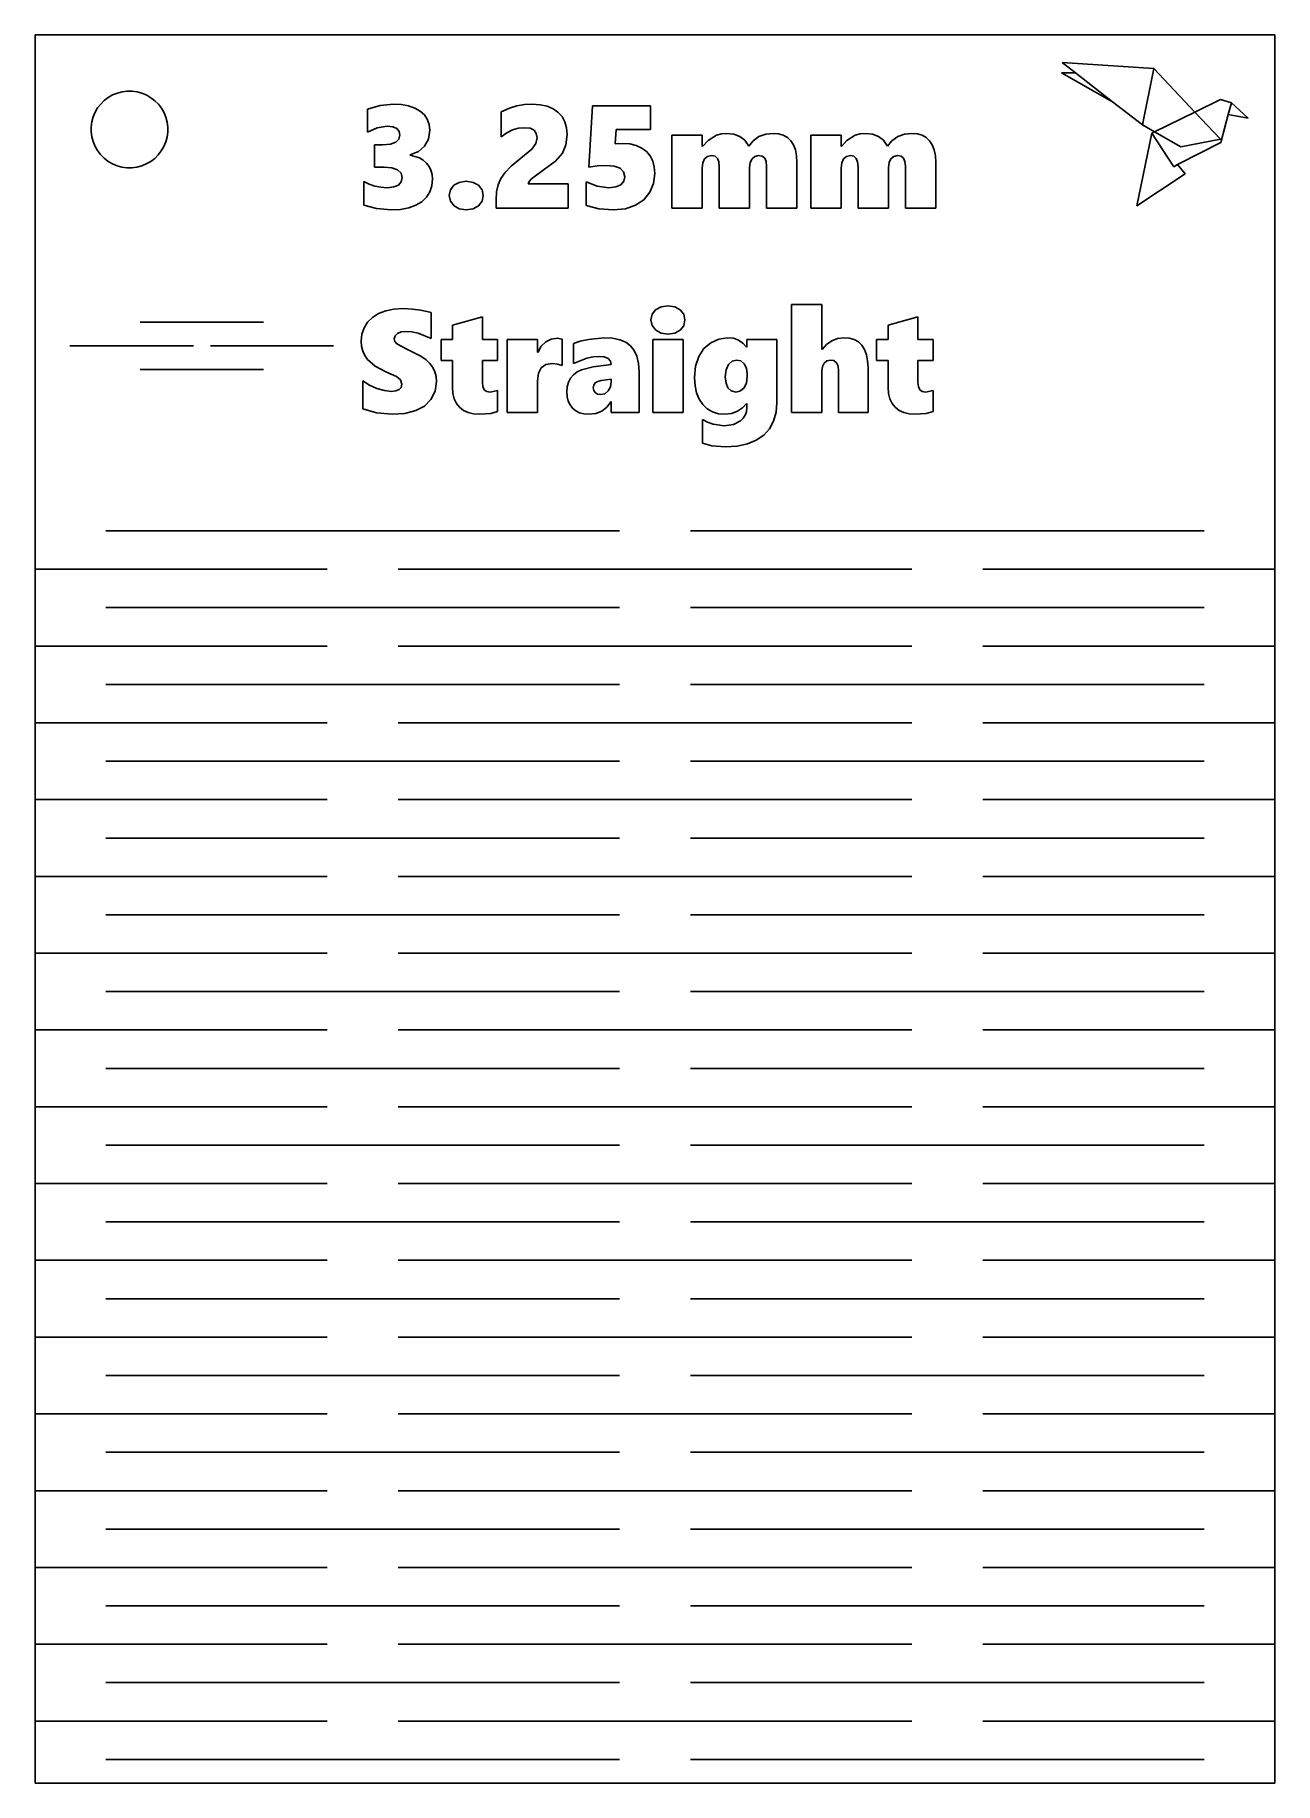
# Model space of a CAD drawing. Extents: x -52 to 52, y -74 to 74.
import ezdxf

# ---------------------------------------------------------------- set-up
doc = ezdxf.new("R2010")
doc.units = 0
doc.header["$MEASUREMENT"] = 0
doc.layers.get('0').update_dxf_attribs({"linetype": 'CONTINUOUS'})

msp = doc.modelspace()

# ---------------------------------------------------------------- linework, layer by layer
for p, q in [((-52.47, 73.99), (52.47, 73.99)), ((-52.47, 73.99), (-52.45, 28.76)), ((52.47, 73.99), (52.47, 28.76)), ((42.23, 71.14), (34.45, 71.65)), ((34.45, 71.65), (35.58, 70.77)), ((42.23, 71.14), (41.26, 66.38)), ((45.68, 67.46), (42.23, 71.14)), ((34.39, 70.77), (38.73, 68.34)), ((35.58, 70.77), (34.39, 70.77)), ((35.58, 70.77), (38.73, 68.34)), ((-46.91, 68.14), (-47.17, 67.81)), ((-46.61, 68.44), (-46.91, 68.14)), ((-46.27, 68.7), (-46.61, 68.44)), ((-45.9, 68.91), (-46.27, 68.7)), ((-45.5, 69.07), (-45.9, 68.91)), ((-45.09, 69.18), (-45.5, 69.07)), ((-44.67, 69.23), (-45.09, 69.18)), ((-44.25, 69.23), (-44.67, 69.23)), ((-43.83, 69.17), (-44.25, 69.23)), ((-43.42, 69.06), (-43.83, 69.17)), ((-43.02, 68.9), (-43.42, 69.06)), ((-42.66, 68.68), (-43.02, 68.9)), ((-42.32, 68.42), (-42.66, 68.68)), ((-42.02, 68.12), (-42.32, 68.42)), ((-41.76, 67.78), (-42.02, 68.12)), ((-23.26, 68.02), (-22.13, 68.13)), ((-22.13, 68.13), (-21.45, 68.1)), ((-21.45, 68.1), (-20.85, 67.99)), ((-11.68, 67.98), (-11.04, 68.09)), ((-11.04, 68.09), (-10.39, 68.12)), ((-10.39, 68.12), (-9.73, 68.08)), ((-9.73, 68.08), (-9.14, 67.95)), ((38.73, 68.34), (41.26, 66.38)), ((47.86, 68.54), (45.68, 67.46)), ((48.78, 68.24), (47.86, 68.54)), ((48.78, 68.24), (48.5, 67.25)), ((50.2, 66.94), (48.78, 68.24)), ((-47.66, 66.64), (-47.72, 66.22)), ((-47.55, 67.05), (-47.66, 66.64)), ((-47.38, 67.44), (-47.55, 67.05)), ((-47.17, 67.81), (-47.38, 67.44)), ((-41.55, 67.41), (-41.76, 67.78)), ((-41.39, 67.02), (-41.55, 67.41)), ((-41.28, 66.61), (-41.39, 67.02)), ((-41.23, 66.19), (-41.28, 66.61)), ((-24.34, 67.7), (-23.26, 68.02)), ((-24.34, 65.77), (-24.34, 67.7)), ((-20.85, 67.99), (-20.32, 67.8)), ((-20.32, 67.8), (-19.88, 67.55)), ((-19.88, 67.55), (-19.52, 67.23)), ((-19.52, 67.23), (-19.27, 66.85)), ((-19.27, 66.85), (-19.11, 66.41)), ((-13.02, 67.48), (-12.32, 67.79)), ((-13.02, 65.37), (-13.02, 67.48)), ((-12.32, 67.79), (-11.68, 67.98)), ((-9.14, 67.95), (-8.63, 67.74)), ((-8.63, 67.74), (-8.21, 67.45)), ((-8.21, 67.45), (-7.87, 67.08)), ((-7.87, 67.08), (-7.63, 66.64)), ((-7.63, 66.64), (-7.48, 66.14)), ((-5.61, 62.79), (-5.28, 67.99)), ((-5.28, 67.99), (-0.39, 67.99)), ((-0.39, 67.99), (-0.39, 65.98)), ((45.68, 67.46), (42.28, 65.79)), ((47.85, 65.16), (45.68, 67.46)), ((47.88, 64.88), (48.5, 67.25)), ((48.5, 67.25), (50.2, 66.94)), ((-47.72, 66.22), (-47.72, 65.79)), ((-47.72, 65.79), (-47.66, 65.37)), ((-47.66, 65.37), (-47.56, 64.96)), ((-41.4, 64.93), (-41.29, 65.34)), ((-41.29, 65.34), (-41.23, 65.76)), ((-41.23, 65.76), (-41.23, 66.19)), ((-23.5, 66.13), (-24.34, 65.77)), ((-22.66, 66.26), (-23.5, 66.13)), ((-22.19, 66.21), (-22.66, 66.26)), ((-21.85, 66.06), (-22.19, 66.21)), ((-21.94, 64.92), (-21.68, 65.18)), ((-21.66, 65.82), (-21.85, 66.06)), ((-21.68, 65.18), (-21.59, 65.51)), ((-21.59, 65.51), (-21.66, 65.82)), ((-19.17, 65.18), (-19.5, 64.57)), ((-19.06, 65.92), (-19.17, 65.18)), ((-19.11, 66.41), (-19.06, 65.92)), ((-12.54, 65.71), (-13.02, 65.37)), ((-12.05, 65.95), (-12.54, 65.71)), ((-11.54, 66.09), (-12.05, 65.95)), ((-11.02, 66.14), (-11.54, 66.09)), ((-10.57, 66.09), (-11.02, 66.14)), ((-10.24, 65.92), (-10.57, 66.09)), ((-10.05, 65.66), (-10.24, 65.92)), ((-10.09, 64.79), (-9.98, 65.28)), ((-9.98, 65.28), (-10.05, 65.66)), ((-7.44, 65.56), (-7.54, 64.7)), ((-7.48, 66.14), (-7.44, 65.56)), ((-3.29, 65.98), (-3.37, 64.77)), ((-0.39, 65.98), (-3.29, 65.98)), ((1.43, 59.33), (1.43, 65.51)), ((1.43, 65.51), (4, 65.51)), ((4, 65.51), (4, 64.54)), ((4.49, 65.06), (5.2, 65.5)), ((5.2, 65.5), (5.62, 65.62)), ((5.62, 65.62), (6.07, 65.66)), ((6.07, 65.66), (6.67, 65.6)), ((6.67, 65.6), (7.18, 65.4)), ((7.18, 65.4), (7.59, 65.07)), ((8.31, 65.04), (8.8, 65.38)), ((8.8, 65.38), (9.37, 65.59)), ((9.37, 65.59), (10, 65.66)), ((10, 65.66), (10.46, 65.62)), ((10.46, 65.62), (10.86, 65.51)), ((10.86, 65.51), (11.21, 65.31)), ((11.21, 65.31), (11.49, 65.03)), ((13.18, 59.33), (13.18, 65.51)), ((13.18, 65.51), (15.75, 65.51)), ((15.75, 65.51), (15.75, 64.54)), ((16.24, 65.06), (16.95, 65.5)), ((16.95, 65.5), (17.37, 65.62)), ((17.37, 65.62), (17.81, 65.66)), ((17.81, 65.66), (18.42, 65.6)), ((18.42, 65.6), (18.92, 65.4)), ((18.92, 65.4), (19.33, 65.07)), ((20.05, 65.04), (20.54, 65.38)), ((20.54, 65.38), (21.12, 65.59)), ((21.12, 65.59), (21.75, 65.66)), ((21.75, 65.66), (22.21, 65.62)), ((22.21, 65.62), (22.61, 65.51)), ((22.61, 65.51), (22.95, 65.31)), ((22.95, 65.31), (23.24, 65.03)), ((42.05, 65.67), (40.78, 59.52)), ((41.26, 66.38), (42.28, 65.79)), ((42.28, 65.79), (42.05, 65.67)), ((42.05, 65.67), (43.92, 62.84)), ((42.28, 65.79), (44.49, 64.52)), ((44.49, 64.52), (47.85, 65.16)), ((-47.56, 64.96), (-47.39, 64.56)), ((-47.39, 64.56), (-47.18, 64.2)), ((-47.18, 64.2), (-46.93, 63.86)), ((-46.93, 63.86), (-46.63, 63.56)), ((-42.34, 63.54), (-42.04, 63.84)), ((-42.04, 63.84), (-41.78, 64.17)), ((-41.78, 64.17), (-41.56, 64.54)), ((-41.56, 64.54), (-41.4, 64.93)), ((-23.75, 62.8), (-23.75, 64.7)), ((-23.75, 64.7), (-23.02, 64.7)), ((-23.02, 64.7), (-22.38, 64.75)), ((-22.38, 64.75), (-21.94, 64.92)), ((-20.02, 64.11), (-20.73, 63.85)), ((-20.73, 63.85), (-20.73, 63.82)), ((-20.73, 63.82), (-19.94, 63.59)), ((-19.5, 64.57), (-20.02, 64.11)), ((-11.35, 63.55), (-10.43, 64.33)), ((-10.43, 64.33), (-10.09, 64.79)), ((-7.84, 63.97), (-8.42, 63.31)), ((-7.54, 64.7), (-7.84, 63.97)), ((-3.37, 64.77), (-2.72, 64.81)), ((-2.72, 64.81), (-2.12, 64.76)), ((-2.12, 64.76), (-1.58, 64.64)), ((-1.58, 64.64), (-1.12, 64.42)), ((-1.12, 64.42), (-0.73, 64.12)), ((-0.73, 64.12), (-0.42, 63.75)), ((-0.42, 63.75), (-0.19, 63.31)), ((4.03, 64.54), (4.49, 65.06)), ((4.45, 63.71), (4.2, 63.51)), ((4.79, 63.78), (4.45, 63.71)), ((5.08, 63.72), (4.79, 63.78)), ((5.28, 63.54), (5.08, 63.72)), ((7.59, 65.07), (7.93, 64.58)), ((7.93, 64.58), (8.31, 65.04)), ((8.45, 63.71), (8.21, 63.51)), ((8.77, 63.78), (8.45, 63.71)), ((9.08, 63.73), (8.77, 63.78)), ((9.29, 63.56), (9.08, 63.73)), ((11.49, 65.03), (11.72, 64.68)), ((11.72, 64.68), (11.88, 64.26)), ((11.88, 64.26), (11.98, 63.76)), ((11.98, 63.76), (12.01, 63.2)), ((15.77, 64.54), (16.24, 65.06)), ((16.2, 63.71), (15.95, 63.51)), ((16.54, 63.78), (16.2, 63.71)), ((16.82, 63.72), (16.54, 63.78)), ((17.02, 63.54), (16.82, 63.72)), ((19.33, 65.07), (19.67, 64.58)), ((19.67, 64.58), (20.05, 65.04)), ((20.2, 63.71), (19.96, 63.51)), ((20.51, 63.78), (20.2, 63.71)), ((20.82, 63.73), (20.51, 63.78)), ((21.03, 63.56), (20.82, 63.73)), ((23.24, 65.03), (23.47, 64.68)), ((23.47, 64.68), (23.63, 64.26)), ((23.63, 64.26), (23.73, 63.76)), ((23.73, 63.76), (23.76, 63.2)), ((44.29, 63.06), (47.88, 64.88)), ((-46.63, 63.56), (-46.29, 63.29)), ((-46.29, 63.29), (-45.92, 63.08)), ((-45.92, 63.08), (-45.53, 62.92)), ((-45.53, 62.92), (-45.12, 62.8)), ((-45.12, 62.8), (-44.7, 62.75)), ((-44.7, 62.75), (-44.28, 62.75)), ((-44.28, 62.75), (-43.85, 62.8)), ((-43.85, 62.8), (-43.44, 62.91)), ((-43.44, 62.91), (-43.05, 63.07)), ((-43.05, 63.07), (-42.68, 63.28)), ((-42.68, 63.28), (-42.34, 63.54)), ((-22.92, 62.8), (-23.75, 62.8)), ((-22.27, 62.74), (-22.92, 62.8)), ((-21.79, 62.57), (-22.27, 62.74)), ((-21.49, 62.29), (-21.79, 62.57)), ((-21.39, 61.92), (-21.49, 62.29)), ((-19.94, 63.59), (-19.62, 63.4)), ((-19.62, 63.4), (-19.34, 63.15)), ((-19.34, 63.15), (-19.12, 62.86)), ((-19.12, 62.86), (-18.96, 62.54)), ((-18.96, 62.54), (-18.87, 62.19)), ((-18.87, 62.19), (-18.84, 61.81)), ((-13.04, 61.83), (-12.7, 62.33)), ((-12.7, 62.33), (-12.17, 62.87)), ((-12.17, 62.87), (-11.35, 63.55)), ((-9.34, 62.62), (-10.46, 61.82)), ((-8.42, 63.31), (-9.34, 62.62)), ((-4.9, 62.9), (-5.61, 62.79)), ((-4.14, 62.94), (-4.9, 62.9)), ((-3.45, 62.88), (-4.14, 62.94)), ((-2.95, 62.7), (-3.45, 62.88)), ((-2.66, 62.4), (-2.95, 62.7)), ((-2.56, 61.99), (-2.66, 62.4)), ((-0.19, 63.31), (-0.06, 62.82)), ((-0.01, 62.26), (-0.12, 61.42)), ((-0.06, 62.82), (-0.01, 62.26)), ((4.05, 63.17), (4, 62.72)), ((4, 62.72), (4, 59.33)), ((4.2, 63.51), (4.05, 63.17)), ((5.4, 63.25), (5.28, 63.54)), ((5.44, 62.83), (5.4, 63.25)), ((5.44, 59.33), (5.44, 62.83)), ((8.06, 63.19), (8.01, 62.77)), ((8.01, 62.77), (8.01, 59.33)), ((8.21, 63.51), (8.06, 63.19)), ((9.41, 63.28), (9.29, 63.56)), ((9.45, 62.89), (9.41, 63.28)), ((9.45, 59.33), (9.45, 62.89)), ((12.01, 63.2), (12.01, 59.33)), ((15.8, 63.17), (15.75, 62.72)), ((15.75, 62.72), (15.75, 59.33)), ((15.95, 63.51), (15.8, 63.17)), ((17.15, 63.25), (17.02, 63.54)), ((17.19, 62.83), (17.15, 63.25)), ((17.19, 59.33), (17.19, 62.83)), ((19.81, 63.19), (19.76, 62.77)), ((19.76, 62.77), (19.76, 59.33)), ((19.96, 63.51), (19.81, 63.19)), ((21.15, 63.28), (21.03, 63.56)), ((21.19, 62.89), (21.15, 63.28)), ((21.19, 59.33), (21.19, 62.89)), ((23.76, 63.2), (23.76, 59.33)), ((40.78, 59.52), (44.87, 62.23)), ((43.92, 62.84), (44.22, 63.02)), ((44.22, 63.02), (44.29, 63.06)), ((44.87, 62.23), (44.22, 63.02)), ((-24.63, 59.57), (-24.63, 61.58)), ((-24.63, 61.58), (-24.2, 61.37)), ((-24.2, 61.37), (-23.71, 61.2)), ((-23.71, 61.2), (-23.19, 61.1)), ((-23.19, 61.1), (-22.66, 61.06)), ((-22.66, 61.06), (-22.11, 61.12)), ((-22.11, 61.12), (-21.71, 61.28)), ((-21.71, 61.28), (-21.47, 61.55)), ((-21.47, 61.55), (-21.39, 61.92)), ((-19.06, 60.7), (-19.35, 60.25)), ((-18.89, 61.22), (-19.06, 60.7)), ((-18.84, 61.81), (-18.89, 61.22)), ((-17.41, 60.41), (-17.31, 60.89)), ((-17.31, 60.89), (-17.02, 61.27)), ((-17.02, 61.27), (-16.56, 61.51)), ((-16.56, 61.51), (-15.97, 61.6)), ((-15.97, 61.6), (-15.39, 61.51)), ((-15.39, 61.51), (-14.94, 61.27)), ((-14.94, 61.27), (-14.64, 60.89)), ((-14.64, 60.89), (-14.54, 60.41)), ((-13.45, 60.03), (-13.41, 60.71)), ((-13.41, 60.71), (-13.27, 61.31)), ((-13.27, 61.31), (-13.04, 61.83)), ((-10.66, 61.59), (-10.74, 61.4)), ((-10.74, 61.4), (-7.36, 61.4)), ((-10.46, 61.82), (-10.66, 61.59)), ((-7.36, 61.4), (-7.36, 59.33)), ((-5.82, 59.54), (-5.82, 61.55)), ((-5.82, 61.55), (-4.89, 61.18)), ((-4.89, 61.18), (-3.9, 61.06)), ((-3.9, 61.06), (-3.32, 61.12)), ((-3.32, 61.12), (-2.9, 61.31)), ((-2.9, 61.31), (-2.64, 61.6)), ((-2.64, 61.6), (-2.56, 61.99)), ((-0.12, 61.42), (-0.43, 60.67)), ((-23.58, 59.29), (-24.63, 59.57)), ((-22.33, 59.18), (-23.58, 59.29)), ((-21.54, 59.22), (-22.33, 59.18)), ((-20.84, 59.35), (-21.54, 59.22)), ((-20.24, 59.57), (-20.84, 59.35)), ((-19.74, 59.87), (-20.24, 59.57)), ((-19.35, 60.25), (-19.74, 59.87)), ((-17.31, 59.93), (-17.41, 60.41)), ((-17.01, 59.53), (-17.31, 59.93)), ((-16.56, 59.27), (-17.01, 59.53)), ((-15.99, 59.18), (-16.56, 59.27)), ((-15.39, 59.27), (-15.99, 59.18)), ((-14.93, 59.52), (-15.39, 59.27)), ((-14.64, 59.91), (-14.93, 59.52)), ((-14.54, 60.41), (-14.64, 59.91)), ((-13.45, 59.33), (-13.45, 60.03)), ((-7.36, 59.33), (-13.45, 59.33)), ((-4.75, 59.28), (-5.82, 59.54)), ((-3.51, 59.18), (-4.75, 59.28)), ((-2.5, 59.28), (-3.51, 59.18)), ((-1.64, 59.57), (-2.5, 59.28)), ((-0.94, 60.04), (-1.64, 59.57)), ((-0.43, 60.67), (-0.94, 60.04)), ((4, 59.33), (1.43, 59.33)), ((8.01, 59.33), (5.44, 59.33)), ((12.01, 59.33), (9.45, 59.33)), ((15.75, 59.33), (13.18, 59.33)), ((19.76, 59.33), (17.19, 59.33)), ((23.76, 59.33), (21.19, 59.33)), ((-23.91, 50.08), (-23.39, 50.4)), ((-23.39, 50.4), (-22.79, 50.64)), ((-22.79, 50.64), (-22.11, 50.78)), ((-22.11, 50.78), (-21.35, 50.83)), ((-21.35, 50.83), (-20.52, 50.79)), ((-20.52, 50.79), (-19.82, 50.7)), ((-19.82, 50.7), (-18.95, 50.49)), ((-18.95, 50.49), (-18.95, 48.29)), ((-0.34, 49.87), (-0.24, 50.35)), ((-0.24, 50.35), (0.05, 50.73)), ((0.05, 50.73), (0.51, 50.98)), ((0.51, 50.98), (1.09, 51.06)), ((1.09, 51.06), (1.68, 50.98)), ((1.68, 50.98), (2.13, 50.73)), ((2.13, 50.73), (2.43, 50.35)), ((2.43, 50.35), (2.53, 49.87)), ((11.55, 42.03), (11.55, 51.18)), ((11.55, 51.18), (14.13, 51.18)), ((14.13, 51.18), (14.13, 47.37)), ((-43.57, 49.67), (-33.14, 49.67)), ((-24.8, 48.66), (-24.62, 49.2)), ((-24.62, 49.2), (-24.33, 49.67)), ((-24.33, 49.67), (-23.91, 50.08)), ((-21.49, 48.85), (-21.8, 48.73)), ((-21.1, 48.89), (-21.49, 48.85)), ((-20.57, 48.85), (-21.1, 48.89)), ((-20.04, 48.74), (-20.57, 48.85)), ((-17.14, 49.42), (-14.61, 50.12)), ((-17.14, 48.21), (-17.14, 49.42)), ((-14.61, 50.12), (-14.61, 48.21)), ((-0.24, 49.4), (-0.34, 49.87)), ((0.06, 49), (-0.24, 49.4)), ((0.52, 48.74), (0.06, 49)), ((2.13, 48.99), (1.68, 48.74)), ((2.43, 49.38), (2.13, 48.99)), ((2.53, 49.87), (2.43, 49.38)), ((19.72, 49.42), (22.25, 50.12)), ((19.72, 48.21), (19.72, 49.42)), ((22.25, 50.12), (22.25, 48.21)), ((-49.51, 47.67), (-39.07, 47.67)), ((-37.63, 47.67), (-27.2, 47.67)), ((-24.86, 48.07), (-24.8, 48.66)), ((-24.83, 47.64), (-24.86, 48.07)), ((-24.73, 47.23), (-24.83, 47.64)), ((-22, 48.53), (-22.07, 48.28)), ((-22.07, 48.28), (-22.01, 48.03)), ((-22.01, 48.03), (-21.85, 47.83)), ((-21.8, 48.73), (-22, 48.53)), ((-21.85, 47.83), (-20.96, 47.37)), ((-20.96, 47.37), (-19.81, 46.8)), ((-18.95, 48.29), (-20.04, 48.74)), ((-18.11, 46.43), (-18.11, 48.21)), ((-18.11, 48.21), (-17.14, 48.21)), ((-14.61, 48.21), (-13.32, 48.21)), ((-13.32, 48.21), (-13.32, 46.43)), ((-12.52, 42.03), (-12.52, 48.21)), ((-12.52, 48.21), (-9.95, 48.21)), ((-9.95, 48.21), (-9.95, 47.12)), ((-9.92, 47.12), (-9.64, 47.64)), ((-9.64, 47.64), (-9.25, 48.01)), ((-9.25, 48.01), (-8.78, 48.24)), ((-8.78, 48.24), (-8.24, 48.32)), ((-8.24, 48.32), (-7.87, 48.24)), ((-7.87, 48.24), (-7.87, 46)), ((-6.89, 47.86), (-6.33, 48.06)), ((-6.89, 46.19), (-6.89, 47.86)), ((-6.33, 48.06), (-5.64, 48.22)), ((-5.64, 48.22), (-4.34, 48.36)), ((-4.34, 48.36), (-3.61, 48.32)), ((-3.61, 48.32), (-2.99, 48.19)), ((-2.99, 48.19), (-2.47, 47.98)), ((-2.47, 47.98), (-2.06, 47.68)), ((-2.06, 47.68), (-1.75, 47.29)), ((-0.19, 42.03), (-0.19, 48.21)), ((-0.19, 48.21), (2.38, 48.21)), ((1.09, 48.65), (0.52, 48.74)), ((1.68, 48.74), (1.09, 48.65)), ((2.38, 48.21), (2.38, 42.03)), ((3.71, 46.76), (4.14, 47.44)), ((4.14, 47.44), (4.72, 47.94)), ((4.72, 47.94), (5.39, 48.25)), ((5.39, 48.25), (6.14, 48.36)), ((6.14, 48.36), (6.64, 48.31)), ((6.64, 48.31), (7.07, 48.16)), ((7.07, 48.16), (7.44, 47.91)), ((7.44, 47.91), (7.73, 47.57)), ((7.76, 47.57), (7.76, 48.21)), ((7.76, 48.21), (10.32, 48.21)), ((10.32, 48.21), (10.32, 42.89)), ((14.15, 47.37), (14.52, 47.79)), ((14.52, 47.79), (14.96, 48.1)), ((14.96, 48.1), (15.45, 48.29)), ((15.45, 48.29), (15.97, 48.36)), ((15.97, 48.36), (16.44, 48.32)), ((16.44, 48.32), (16.86, 48.2)), ((16.86, 48.2), (17.21, 48)), ((17.21, 48), (17.5, 47.72)), ((17.5, 47.72), (17.73, 47.36)), ((17.73, 47.36), (17.89, 46.92)), ((18.74, 46.43), (18.74, 48.21)), ((18.74, 48.21), (19.72, 48.21)), ((22.25, 48.21), (23.54, 48.21)), ((23.54, 48.21), (23.54, 46.43)), ((-24.57, 46.86), (-24.73, 47.23)), ((-24.34, 46.52), (-24.57, 46.86)), ((-23.69, 45.94), (-24.34, 46.52)), ((-22.77, 45.47), (-23.69, 45.94)), ((-19.81, 46.8), (-19.38, 46.5)), ((-19.38, 46.5), (-19.05, 46.18)), ((-19.05, 46.18), (-18.81, 45.84)), ((-17.14, 46.43), (-18.11, 46.43)), ((-17.14, 44.15), (-17.14, 46.43)), ((-13.32, 46.43), (-14.61, 46.43)), ((-14.61, 46.43), (-14.61, 44.57)), ((-9.23, 46.09), (-9.63, 45.81)), ((-8.67, 46.18), (-9.23, 46.09)), ((-8.26, 46.12), (-8.67, 46.18)), ((-7.87, 46), (-8.26, 46.12)), ((-5.77, 46.63), (-6.89, 46.19)), ((-6.21, 45.65), (-5.23, 45.9)), ((-5.23, 46.75), (-5.77, 46.63)), ((-4.7, 46.78), (-5.23, 46.75)), ((-5.23, 45.9), (-3.7, 46.09)), ((-4.29, 46.73), (-4.7, 46.78)), ((-3.97, 46.59), (-4.29, 46.73)), ((-3.77, 46.37), (-3.97, 46.59)), ((-3.7, 46.09), (-3.77, 46.37)), ((-1.75, 47.29), (-1.53, 46.79)), ((-1.53, 46.79), (-1.4, 46.17)), ((-1.4, 46.17), (-1.35, 45.44)), ((3.35, 45), (3.44, 45.94)), ((3.44, 45.94), (3.71, 46.76)), ((6.21, 46.09), (6.02, 45.64)), ((6.52, 46.38), (6.21, 46.09)), ((6.91, 46.47), (6.52, 46.38)), ((7.27, 46.39), (6.91, 46.47)), ((7.56, 46.15), (7.27, 46.39)), ((7.74, 45.78), (7.56, 46.15)), ((14.17, 45.91), (14.13, 45.54)), ((14.31, 46.21), (14.17, 45.91)), ((14.53, 46.41), (14.31, 46.21)), ((14.83, 46.47), (14.53, 46.41)), ((15.14, 46.42), (14.83, 46.47)), ((15.36, 46.24), (15.14, 46.42)), ((15.49, 45.96), (15.36, 46.24)), ((15.54, 45.55), (15.49, 45.96)), ((17.89, 46.92), (17.99, 46.41)), ((17.99, 46.41), (18.03, 45.82)), ((19.72, 46.43), (18.74, 46.43)), ((19.72, 44.15), (19.72, 46.43)), ((23.54, 46.43), (22.25, 46.43)), ((22.25, 46.43), (22.25, 44.57)), ((-43.57, 45.67), (-33.14, 45.67)), ((-24.74, 42.33), (-24.74, 44.71)), ((-24.74, 44.71), (-24.17, 44.35)), ((-21.89, 45.09), (-22.77, 45.47)), ((-21.53, 44.79), (-21.89, 45.09)), ((-21.42, 44.42), (-21.53, 44.79)), ((-21.47, 44.16), (-21.42, 44.42)), ((-18.81, 45.84), (-18.63, 45.47)), ((-18.63, 45.47), (-18.53, 45.07)), ((-18.49, 44.65), (-18.61, 43.84)), ((-18.53, 45.07), (-18.49, 44.65)), ((-14.61, 44.57), (-14.57, 44.22)), ((-9.87, 45.35), (-9.95, 44.71)), ((-9.95, 44.71), (-9.95, 42.03)), ((-9.63, 45.81), (-9.87, 45.35)), ((-7.44, 44.21), (-7.33, 44.6)), ((-7.33, 44.6), (-7.16, 44.93)), ((-7.16, 44.93), (-6.91, 45.22)), ((-6.91, 45.22), (-6.6, 45.46)), ((-6.6, 45.46), (-6.21, 45.65)), ((-5.06, 44.53), (-5.18, 44.35)), ((-4.85, 44.66), (-5.06, 44.53)), ((-4.57, 44.74), (-4.85, 44.66)), ((-3.7, 44.86), (-4.57, 44.74)), ((-3.76, 44.19), (-3.7, 44.62)), ((-3.7, 44.62), (-3.7, 44.86)), ((-1.35, 45.44), (-1.35, 42.03)), ((3.39, 44.3), (3.35, 45)), ((6.02, 45.64), (5.95, 45.06)), ((5.95, 45.06), (6.01, 44.52)), ((6.01, 44.52), (6.17, 44.11)), ((7.55, 44.12), (7.74, 44.54)), ((7.8, 45.29), (7.74, 45.78)), ((7.74, 44.54), (7.8, 45.08)), ((7.8, 45.08), (7.8, 45.29)), ((14.13, 45.54), (14.13, 42.03)), ((15.54, 42.03), (15.54, 45.55)), ((18.03, 45.82), (18.03, 42.03)), ((22.25, 44.57), (22.29, 44.22)), ((-24.17, 44.35), (-23.54, 44.06)), ((-23.54, 44.06), (-22.9, 43.88)), ((-22.9, 43.88), (-22.31, 43.82)), ((-22.31, 43.82), (-21.93, 43.86)), ((-21.93, 43.86), (-21.65, 43.97)), ((-21.65, 43.97), (-21.47, 44.16)), ((-18.96, 43.14), (-19.51, 42.58)), ((-18.61, 43.84), (-18.96, 43.14)), ((-17.1, 43.64), (-17.14, 44.15)), ((-16.99, 43.18), (-17.1, 43.64)), ((-16.8, 42.79), (-16.99, 43.18)), ((-14.57, 44.22), (-14.45, 43.96)), ((-14.45, 43.96), (-14.24, 43.81)), ((-14.24, 43.81), (-13.96, 43.76)), ((-13.96, 43.76), (-13.32, 43.89)), ((-13.32, 43.89), (-13.32, 42.11)), ((-7.47, 43.78), (-7.44, 44.21)), ((-7.44, 43.37), (-7.47, 43.78)), ((-7.35, 43), (-7.44, 43.37)), ((-7.19, 42.68), (-7.35, 43)), ((-5.18, 44.35), (-5.22, 44.13)), ((-5.22, 44.13), (-5.18, 43.9)), ((-5.18, 43.9), (-5.06, 43.71)), ((-5.06, 43.71), (-4.87, 43.59)), ((-4.87, 43.59), (-4.6, 43.55)), ((-4.6, 43.55), (-4.24, 43.62)), ((-4.24, 43.62), (-3.95, 43.85)), ((-3.72, 42.97), (-4.07, 42.49)), ((-3.95, 43.85), (-3.76, 44.19)), ((-3.7, 42.03), (-3.7, 42.97)), ((3.52, 43.69), (3.39, 44.3)), ((3.74, 43.16), (3.52, 43.69)), ((4.04, 42.71), (3.74, 43.16)), ((6.17, 44.11), (6.45, 43.85)), ((6.45, 43.85), (6.86, 43.76)), ((6.86, 43.76), (7.25, 43.85)), ((7.25, 43.85), (7.55, 44.12)), ((19.75, 43.64), (19.72, 44.15)), ((19.87, 43.18), (19.75, 43.64)), ((20.06, 42.79), (19.87, 43.18)), ((22.29, 44.22), (22.41, 43.96)), ((22.41, 43.96), (22.61, 43.81)), ((22.61, 43.81), (22.9, 43.76)), ((22.9, 43.76), (23.54, 43.89)), ((23.54, 43.89), (23.54, 42.11)), ((-23.56, 41.99), (-24.74, 42.33)), ((-22.25, 41.88), (-23.56, 41.99)), ((-21.17, 41.95), (-22.25, 41.88)), ((-20.25, 42.19), (-21.17, 41.95)), ((-19.51, 42.58), (-20.25, 42.19)), ((-16.54, 42.47), (-16.8, 42.79)), ((-16.2, 42.21), (-16.54, 42.47)), ((-15.81, 42.02), (-16.2, 42.21)), ((-15.36, 41.91), (-15.81, 42.02)), ((-14.85, 41.88), (-15.36, 41.91)), ((-13.89, 41.95), (-14.85, 41.88)), ((-13.32, 42.11), (-13.89, 41.95)), ((-9.95, 42.03), (-12.52, 42.03)), ((-6.98, 42.39), (-7.19, 42.68)), ((-6.71, 42.17), (-6.98, 42.39)), ((-6.39, 42), (-6.71, 42.17)), ((-6.02, 41.91), (-6.39, 42)), ((-5.61, 41.88), (-6.02, 41.91)), ((-5.01, 41.94), (-5.61, 41.88)), ((-4.5, 42.15), (-5.01, 41.94)), ((-4.07, 42.49), (-4.5, 42.15)), ((-1.35, 42.03), (-3.7, 42.03)), ((2.38, 42.03), (-0.19, 42.03)), ((4.03, 39.42), (4.03, 41.43)), ((4.03, 41.43), (4.45, 41.22)), ((4.42, 42.34), (4.04, 42.71)), ((4.86, 42.08), (4.42, 42.34)), ((5.36, 41.93), (4.86, 42.08)), ((5.93, 41.88), (5.36, 41.93)), ((6.47, 41.94), (5.93, 41.88)), ((6.97, 42.13), (6.47, 41.94)), ((7.4, 42.42), (6.97, 42.13)), ((7.24, 41.32), (7.47, 41.54)), ((7.73, 42.8), (7.4, 42.42)), ((7.47, 41.54), (7.63, 41.8)), ((7.63, 41.8), (7.73, 42.1)), ((7.73, 42.1), (7.76, 42.42)), ((7.76, 42.42), (7.76, 42.8)), ((10.25, 42.05), (10.04, 41.31)), ((10.32, 42.89), (10.25, 42.05)), ((14.13, 42.03), (11.55, 42.03)), ((18.03, 42.03), (15.54, 42.03)), ((20.32, 42.47), (20.06, 42.79)), ((20.65, 42.21), (20.32, 42.47)), ((21.05, 42.02), (20.65, 42.21)), ((21.5, 41.91), (21.05, 42.02)), ((22, 41.88), (21.5, 41.91)), ((22.96, 41.95), (22, 41.88)), ((23.54, 42.11), (22.96, 41.95)), ((4.45, 41.22), (4.93, 41.05)), ((4.93, 41.05), (5.86, 40.9)), ((5.86, 40.9), (6.63, 41.01)), ((6.63, 41.01), (7.24, 41.32)), ((9.2, 40.12), (8.57, 39.68)), ((9.69, 40.66), (9.2, 40.12)), ((10.04, 41.31), (9.69, 40.66)), ((4.81, 39.21), (4.03, 39.42)), ((5.93, 39.12), (4.81, 39.21)), ((6.94, 39.18), (5.93, 39.12)), ((7.82, 39.37), (6.94, 39.18)), ((8.57, 39.68), (7.82, 39.37)), ((-46.47, 32.01), (-3, 32.01)), ((3, 32.01), (46.47, 32.01)), ((-52.45, 28.76), (-27.74, 28.76)), ((-52.45, 28.76), (-52.45, 22.26)), ((-21.74, 28.76), (21.74, 28.76)), ((27.74, 28.76), (52.47, 28.76)), ((52.47, 28.76), (52.47, 22.26)), ((-46.47, 25.51), (-3, 25.51)), ((3, 25.51), (46.47, 25.51)), ((-52.45, 22.26), (-27.74, 22.26)), ((-52.45, 22.26), (-52.45, 15.76)), ((-21.74, 22.26), (21.74, 22.26)), ((27.74, 22.26), (52.47, 22.26)), ((52.47, 22.26), (52.47, 15.76)), ((-46.47, 19.01), (-3, 19.01)), ((3, 19.01), (46.47, 19.01)), ((-52.45, 15.76), (-27.74, 15.76)), ((-52.45, 15.76), (-52.45, 9.26)), ((-21.74, 15.76), (21.74, 15.76)), ((27.74, 15.76), (52.47, 15.76)), ((52.47, 15.76), (52.47, 9.26)), ((-46.47, 12.51), (-3, 12.51)), ((3, 12.51), (46.47, 12.51)), ((-52.45, 9.26), (-27.74, 9.26)), ((-52.45, 9.26), (-52.45, 2.76)), ((-21.74, 9.26), (21.74, 9.26)), ((27.74, 9.26), (52.47, 9.26)), ((52.47, 9.26), (52.47, 2.76)), ((-46.47, 6.01), (-3, 6.01)), ((3, 6.01), (46.47, 6.01)), ((-52.45, 2.76), (-27.74, 2.76)), ((-52.45, 2.76), (-52.45, -3.74)), ((-21.74, 2.76), (21.74, 2.76)), ((27.74, 2.76), (52.47, 2.76)), ((52.47, 2.76), (52.47, -3.74)), ((-46.47, -0.49), (-3, -0.49)), ((3, -0.49), (46.47, -0.49)), ((-52.45, -3.74), (-27.74, -3.74)), ((-52.45, -3.74), (-52.45, -10.24)), ((-21.74, -3.74), (21.74, -3.74)), ((27.74, -3.74), (52.47, -3.74)), ((52.47, -3.74), (52.47, -10.24)), ((-46.47, -6.99), (-3, -6.99)), ((3, -6.99), (46.47, -6.99)), ((-52.45, -10.24), (-27.74, -10.24)), ((-52.45, -10.24), (-52.45, -16.74)), ((-21.74, -10.24), (21.74, -10.24)), ((27.74, -10.24), (52.47, -10.24)), ((52.47, -10.24), (52.47, -16.74)), ((-46.47, -13.49), (-3, -13.49)), ((3, -13.49), (46.47, -13.49)), ((-52.45, -16.74), (-27.74, -16.74)), ((-52.45, -16.74), (-52.45, -23.24)), ((-21.74, -16.74), (21.74, -16.74)), ((27.74, -16.74), (52.47, -16.74)), ((52.47, -16.74), (52.47, -23.24)), ((-46.47, -19.99), (-3, -19.99)), ((3, -19.99), (46.47, -19.99)), ((-52.45, -23.24), (-27.74, -23.24)), ((-52.45, -23.24), (-52.45, -29.74)), ((-21.74, -23.24), (21.74, -23.24)), ((27.74, -23.24), (52.47, -23.24)), ((52.47, -23.24), (52.47, -29.74)), ((-46.47, -26.49), (-3, -26.49)), ((3, -26.49), (46.47, -26.49)), ((-52.45, -29.74), (-27.74, -29.74)), ((-52.45, -29.74), (-52.45, -36.24)), ((-21.74, -29.74), (21.74, -29.74)), ((27.74, -29.74), (52.47, -29.74)), ((52.47, -29.74), (52.47, -36.24)), ((-46.47, -32.99), (-3, -32.99)), ((3, -32.99), (46.47, -32.99)), ((-52.45, -36.24), (-27.74, -36.24)), ((-52.45, -36.24), (-52.45, -42.74)), ((-21.74, -36.24), (21.74, -36.24)), ((27.74, -36.24), (52.47, -36.24)), ((52.47, -36.24), (52.47, -42.74)), ((-46.47, -39.49), (-3, -39.49)), ((3, -39.49), (46.47, -39.49)), ((-52.45, -42.74), (-27.74, -42.74)), ((-52.45, -42.74), (-52.45, -49.24)), ((-21.74, -42.74), (21.74, -42.74)), ((27.74, -42.74), (52.47, -42.74)), ((52.47, -42.74), (52.47, -49.24)), ((-46.47, -45.99), (-3, -45.99)), ((3, -45.99), (46.47, -45.99)), ((-52.45, -49.24), (-27.74, -49.24)), ((-52.45, -49.24), (-52.45, -55.74)), ((-21.74, -49.24), (21.74, -49.24)), ((27.74, -49.24), (52.47, -49.24)), ((52.47, -49.24), (52.47, -55.74)), ((-46.47, -52.49), (-3, -52.49)), ((3, -52.49), (46.47, -52.49)), ((-52.45, -55.74), (-27.74, -55.74)), ((-52.45, -55.74), (-52.45, -62.24)), ((-21.74, -55.74), (21.74, -55.74)), ((27.74, -55.74), (52.47, -55.74)), ((52.47, -55.74), (52.47, -62.24)), ((-46.47, -58.99), (-3, -58.99)), ((3, -58.99), (46.47, -58.99)), ((-52.45, -62.24), (-27.74, -62.24)), ((-52.45, -62.24), (-52.45, -68.74)), ((-21.74, -62.24), (21.74, -62.24)), ((27.74, -62.24), (52.47, -62.24)), ((52.47, -62.24), (52.47, -68.74)), ((-46.47, -65.49), (-3, -65.49)), ((3, -65.49), (46.47, -65.49)), ((-52.45, -68.74), (-27.74, -68.74)), ((-52.45, -68.74), (-52.45, -73.99)), ((-21.74, -68.74), (21.74, -68.74)), ((27.74, -68.74), (52.47, -68.74)), ((52.47, -68.74), (52.47, -73.99)), ((-46.47, -71.99), (-3, -71.99)), ((3, -71.99), (46.47, -71.99)), ((-52.45, -73.99), (-27.74, -73.99)), ((-27.74, -73.99), (-21.74, -73.99)), ((-21.74, -73.99), (21.74, -73.99)), ((21.74, -73.99), (27.74, -73.99)), ((27.74, -73.99), (52.47, -73.99))]:
    msp.add_line(p, q)

doc.saveas('drawing.dxf')
